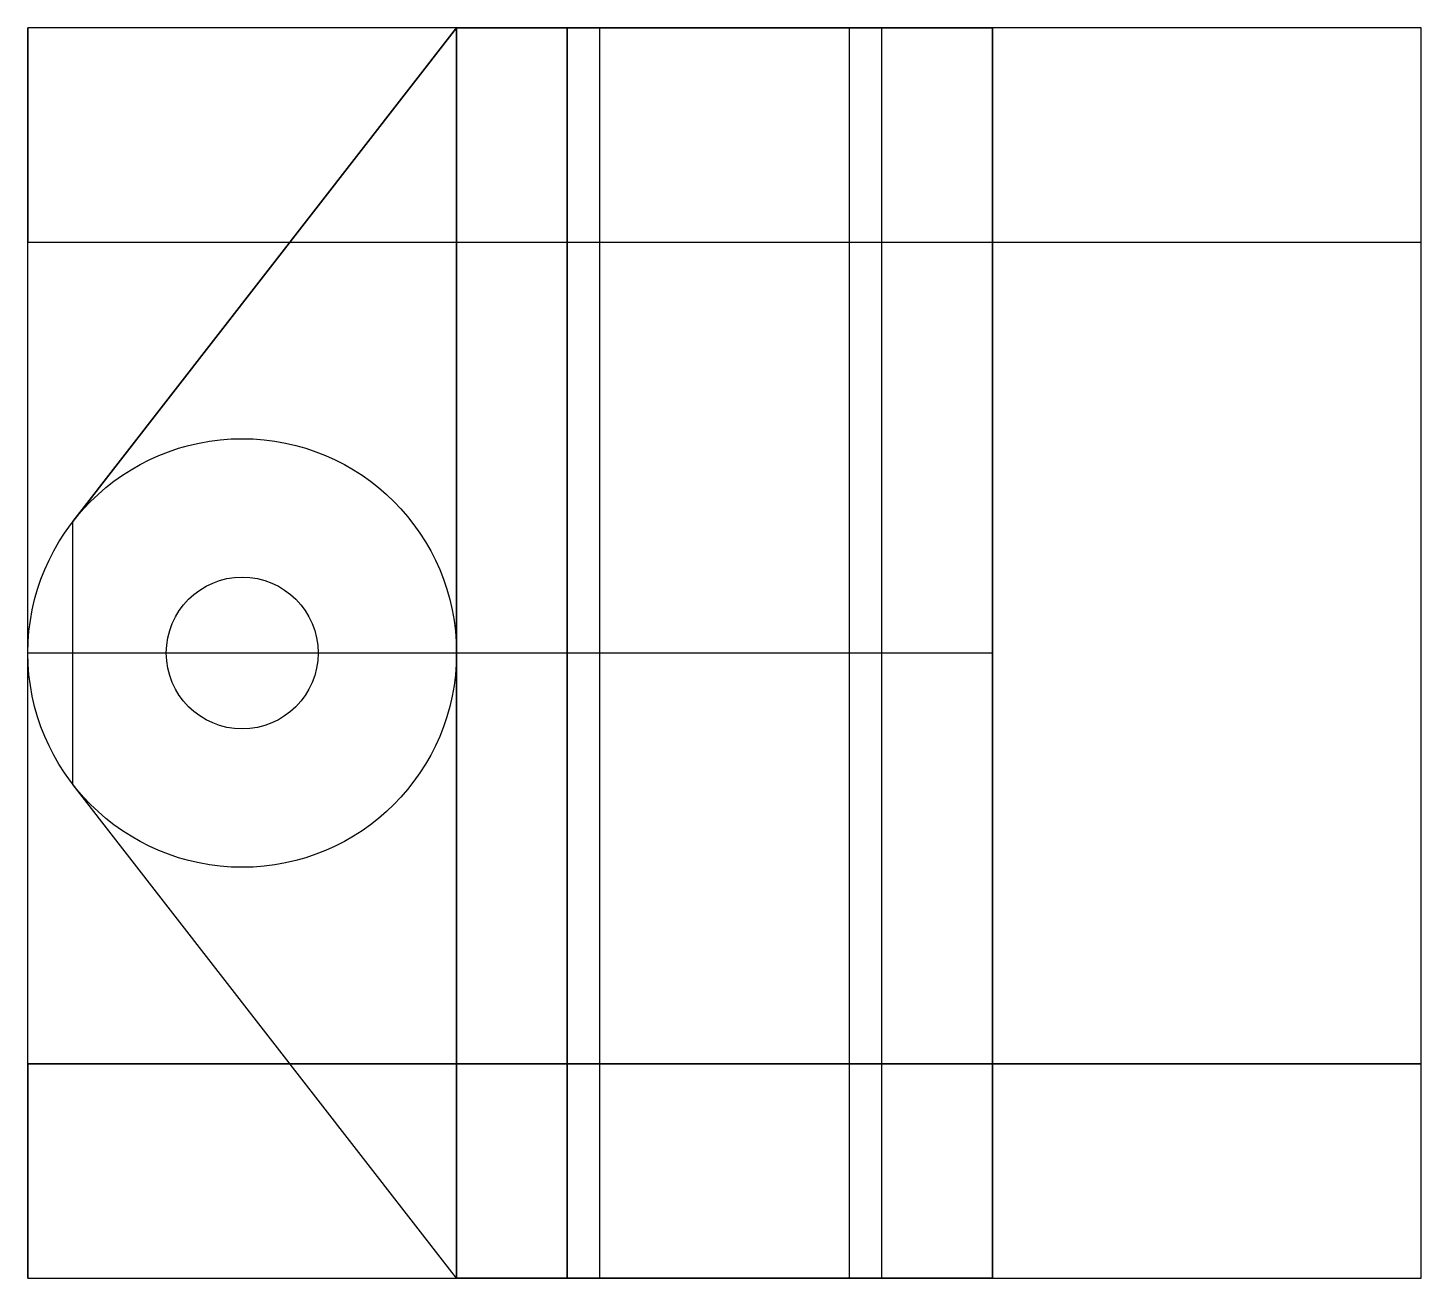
# Model space of a CAD drawing. Header units: inches. Extents: x 3.1 to 42.1, y 7.5 to 42.5.
import ezdxf

# ---------------------------------------------------------------- set-up
doc = ezdxf.new("R2010")
doc.units = ezdxf.units.IN
doc.header["$MEASUREMENT"] = 0
doc.layers.add('Construction 1', color=30, linetype='Continuous')
doc.layers.add('Construction 2', color=10, linetype='Continuous')

msp = doc.modelspace()

# ---------------------------------------------------------------- linework, layer by layer
at = {"layer": 'Construction 1'}
for p, q in [((3.133, 7.52), (3.133, 42.52)), ((15.133, 42.52), (4.395, 28.702)), ((18.233, 42.52), (18.233, 42.52, 2.5)), ((18.233, 42.52, 2.5), (18.233, 7.52, 2.5)), ((42.133, 7.52), (42.133, 42.52)), ((3.133, 25.02), (30.133, 25.02)), ((15.133, 25.02, 3), (30.133, 25.02, 3)), ((15.133, 25.02, 18), (30.133, 25.02, 18)), ((15.133, 25.02, 2.5), (30.133, 25.02, 2.5)), ((18.233, 25.02), (18.233, 25.02, 18)), ((19.133, 25.02), (19.133, 25.02, 18)), ((26.133, 25.02), (26.133, 25.02, 18)), ((3.133, 13.52), (42.133, 13.52)), ((18.233, 7.52, 2.5), (18.233, 7.52))]:
    msp.add_line(p, q, dxfattribs=at)
at = {"layer": 'Construction 1', "extrusion": (-1, 0, 0)}
msp.add_line((18.233, 42.52, 2.5), (18.233, 30.018, 21.32), dxfattribs=at)
at = {"layer": 'Construction 1'}
for points in [[(3.133, 36.52), (42.133, 36.52), (42.133, 42.52), (3.133, 42.52)], [(15.133, 7.52), (30.133, 7.52), (30.133, 42.52), (15.133, 42.52)], [(18.233, 7.52), (27.033, 7.52), (27.033, 42.52), (18.233, 42.52)], [(19.133, 7.52), (26.133, 7.52), (26.133, 42.52), (19.133, 42.52)], [(3.133, 7.52), (42.133, 7.52), (42.133, 13.52), (3.133, 13.52)], [(19.133, 7.52), (18.233, 7.52), (18.233, 7.52), (19.133, 7.52)]]:
    msp.add_lwpolyline(points, close=True, dxfattribs=at)
msp.add_lwpolyline([(4.395, 28.702), (15.133, 42.52), (15.133, 7.52), (4.395, 21.338), (4.395, 28.702)], dxfattribs=at)
at = {"layer": 'Construction 1', "elevation": 2.5}
msp.add_lwpolyline([(15.133, 42.52), (30.133, 42.52), (30.133, 7.52), (15.133, 7.52)], close=True, dxfattribs=at)
at = {"layer": 'Construction 1'}
msp.add_polyline3d([(18.233, 30.018, 21.32), (18.233, 42.52, 2.5), (18.233, 7.52, 2.5), (18.233, 20.022, 21.32)], close=True, dxfattribs=at)
for radius in [6, 2.125]:
    msp.add_circle((9.133, 25.02), radius, dxfattribs=at)
at = {"layer": 'Construction 1', "extrusion": (-1, 0, 0)}
msp.add_circle((-25.02, 18, -18.233), 4.05, dxfattribs=at)
at = {"layer": 'Construction 2', "extrusion": (-1, 0, 0)}
msp.add_circle((-25.02, 18, -18.233), 6, dxfattribs=at)

doc.saveas('drawing.dxf')
